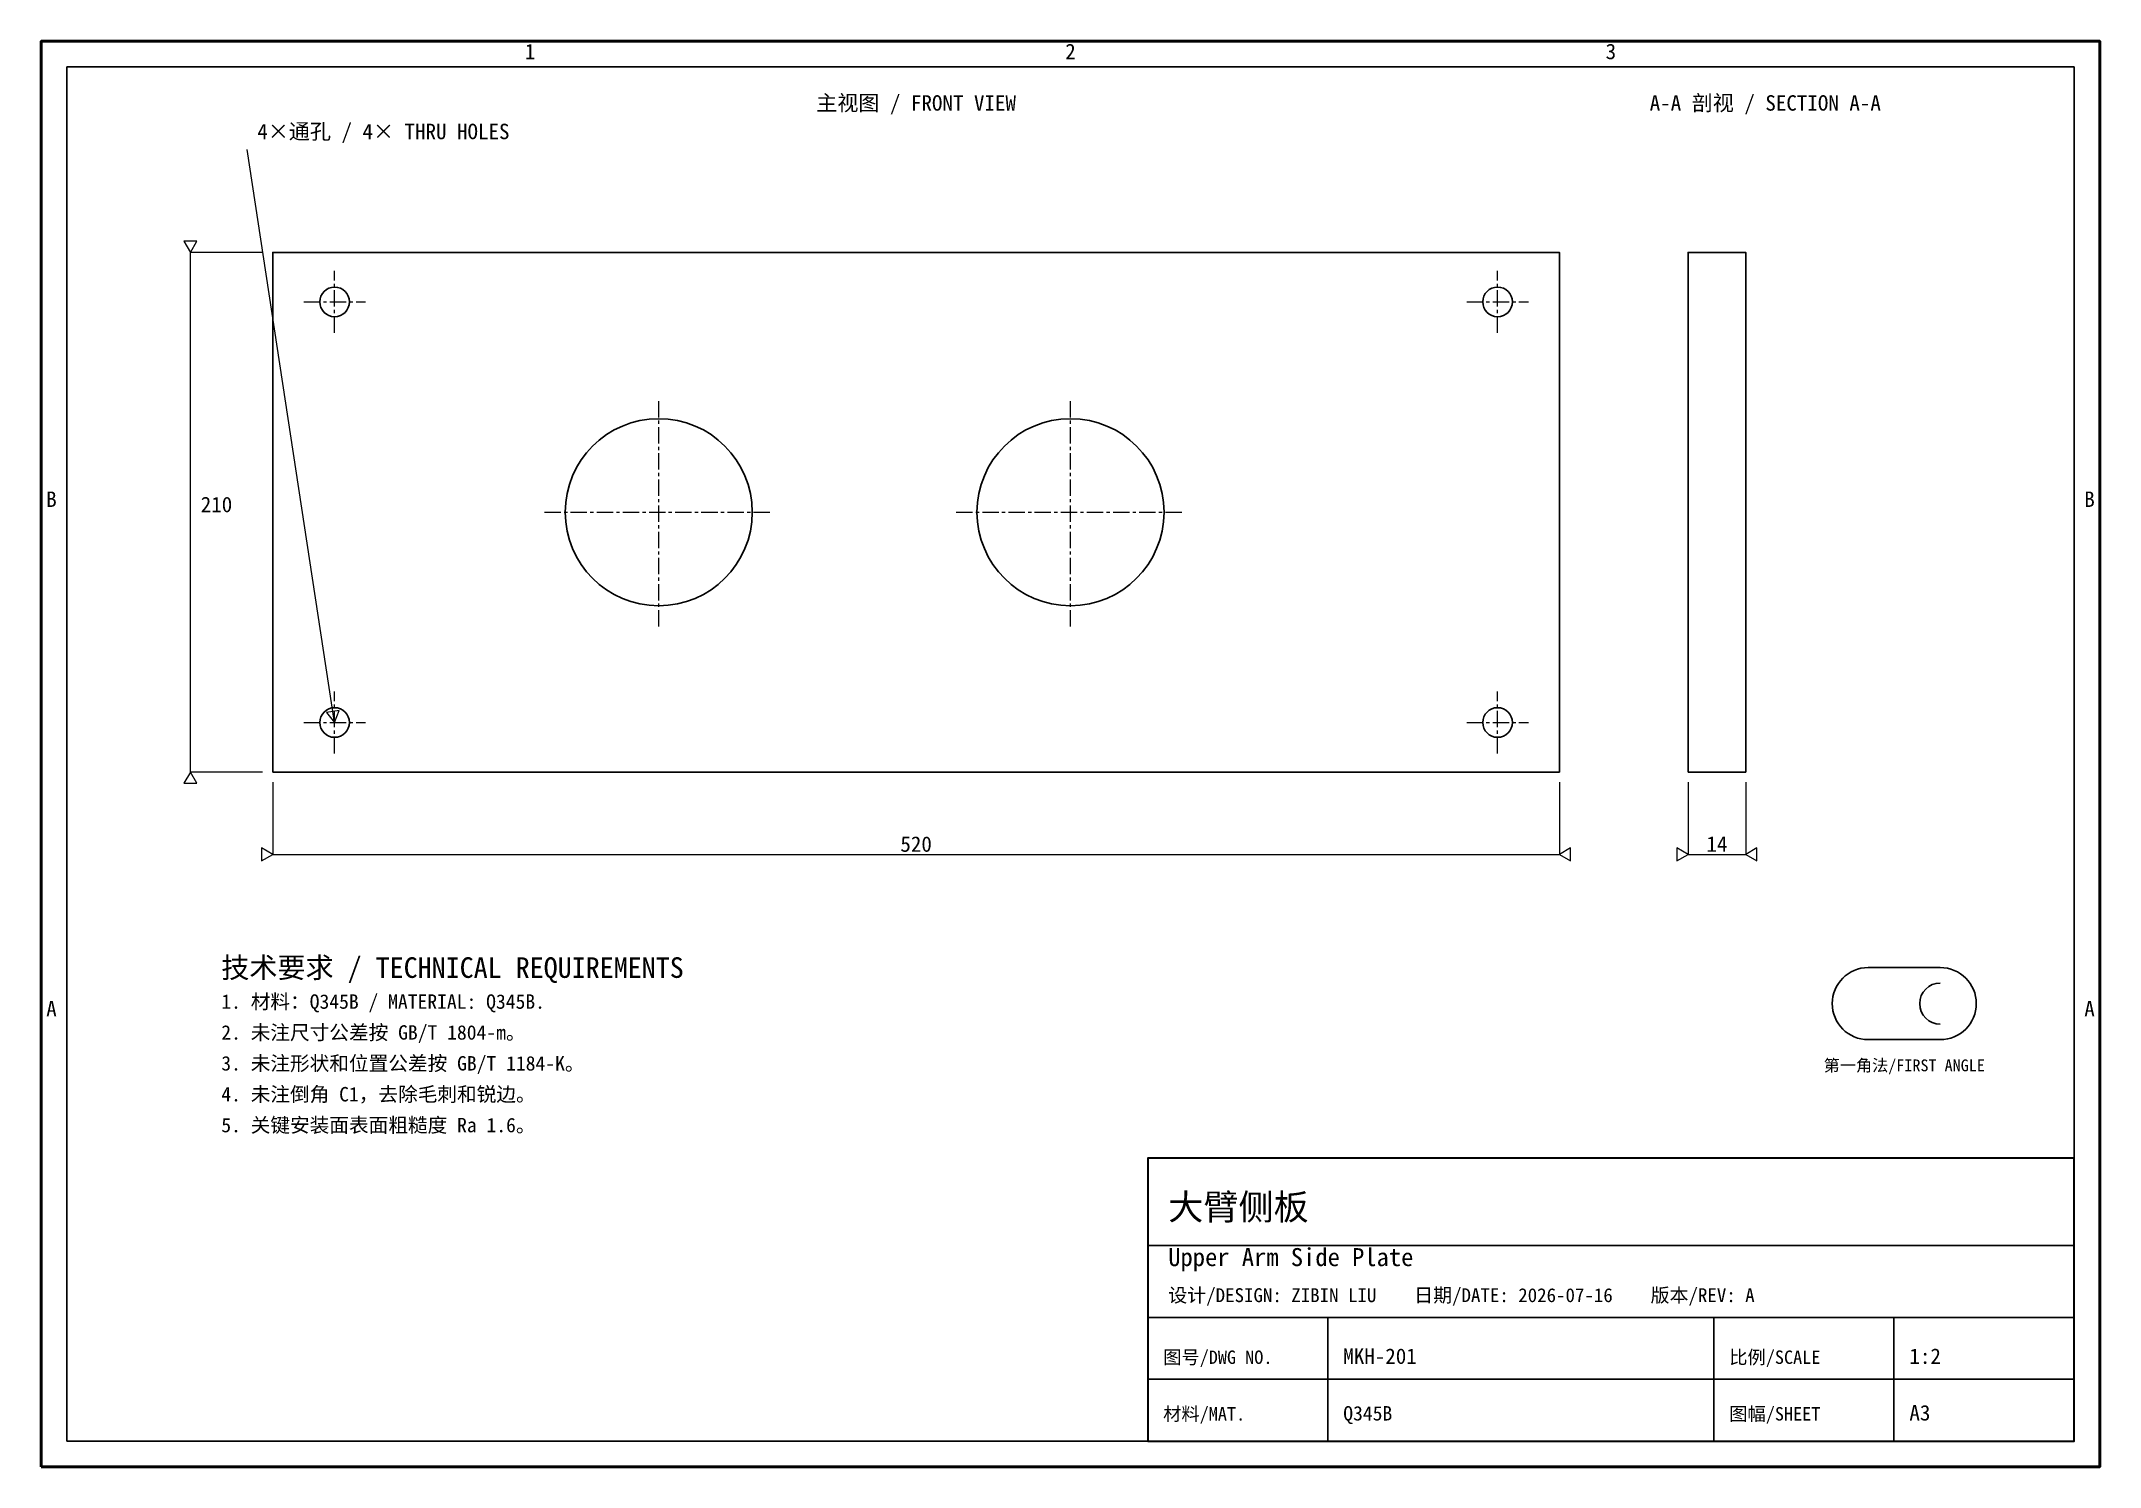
# Model space of a CAD drawing. Header units: millimetres. Extents: x 10 to 410, y 10 to 287.
import ezdxf
from ezdxf.enums import TextEntityAlignment as Align

# ---------------------------------------------------------------- set-up
doc = ezdxf.new("R2010")
doc.units = ezdxf.units.MM
doc.linetypes.add('CENTER', pattern=[5.08, 3.175, -0.635, 0.635, -0.635])
for name, color, linetype in [('BORDER', 7, 'CONTINUOUS'), ('CENTER', 1, 'CENTER'), ('DIM', 4, 'CONTINUOUS'), ('OBJECT', 7, 'CONTINUOUS'), ('TEXT', 7, 'CONTINUOUS')]:
    doc.layers.add(name, color=color, linetype=linetype)
doc.styles.add('CJK', font='simhei.ttf')

msp = doc.modelspace()

# ---------------------------------------------------------------- linework, layer by layer
at = {"layer": 'BORDER', "lineweight": 25}
for p, q in [((225, 53), (405, 53)), ((225, 39), (405, 39)), ((260, 15), (260, 39)), ((335, 15), (335, 39)), ((370, 15), (370, 39)), ((225, 27), (405, 27))]:
    msp.add_line(p, q, dxfattribs=at)
at = {"layer": 'BORDER', "lineweight": 50}
msp.add_lwpolyline([(10, 10), (410, 10), (410, 287), (10, 287)], close=True, dxfattribs=at)
at = {"layer": 'BORDER', "lineweight": 25}
msp.add_lwpolyline([(15, 15), (405, 15), (405, 282), (15, 282)], close=True, dxfattribs=at)
at = {"layer": 'BORDER', "lineweight": 35}
msp.add_lwpolyline([(225, 15), (405, 15), (405, 70), (225, 70)], close=True, dxfattribs=at)
at = {"layer": 'CENTER', "lineweight": 18}
for p, q in [((67.02, 230.35), (67.02, 242.35)), ((292.98, 230.35), (292.98, 242.35)), ((61.02, 236.35), (73.02, 236.35)), ((286.98, 236.35), (298.98, 236.35)), ((130, 173.27), (130, 217.69)), ((210, 173.27), (210, 217.69)), ((107.79, 195.48), (152.21, 195.48)), ((187.79, 195.48), (232.21, 195.48)), ((67.02, 148.62), (67.02, 160.62)), ((292.98, 148.62), (292.98, 160.62)), ((61.02, 154.62), (73.02, 154.62)), ((286.98, 154.62), (298.98, 154.62))]:
    msp.add_line(p, q, dxfattribs=at)
at = {"layer": 'DIM', "lineweight": 18}
for p, q in [((67.02, 154.62), (50, 265.96)), ((53, 245.96), (39, 245.96)), ((39, 145), (39, 245.96)), ((53, 145), (39, 145)), ((55, 143), (55, 129)), ((305, 143), (305, 129)), ((330, 143), (330, 129)), ((341.2, 143), (341.2, 129)), ((55, 129), (305, 129)), ((330, 129), (341.2, 129))]:
    msp.add_line(p, q, dxfattribs=at)
for points in [[(39, 245.96), (40.25, 248.13), (37.75, 248.13)], [(67.02, 154.62), (67.93, 156.94), (65.46, 156.57)], [(39, 145), (37.75, 142.83), (40.25, 142.83)], [(55, 129), (52.83, 130.25), (52.83, 127.75)], [(305, 129), (307.17, 127.75), (307.17, 130.25)], [(330, 129), (327.83, 130.25), (327.83, 127.75)], [(341.2, 129), (343.37, 127.75), (343.37, 130.25)]]:
    msp.add_lwpolyline(points, close=True, dxfattribs=at)
at = {"layer": 'OBJECT', "lineweight": 25}
for points in [[(55, 145), (305, 145), (305, 245.96), (55, 245.96)], [(330, 145), (341.2, 145), (341.2, 245.96), (330, 245.96)]]:
    msp.add_lwpolyline(points, close=True, dxfattribs=at)
for centre, radius in [((67.02, 236.35), 2.88), ((292.98, 236.35), 2.88), ((130, 195.48), 18.17), ((210, 195.48), 18.17), ((67.02, 154.62), 2.88), ((292.98, 154.62), 2.88)]:
    msp.add_circle(centre, radius, dxfattribs=at)
at = {"layer": 'TEXT', "lineweight": 25}
for p, q in [((365, 107), (379, 107)), ((365, 93), (379, 93))]:
    msp.add_line(p, q, dxfattribs=at)
for centre, radius, start, end in [((365, 100), 7, 90, 270), ((379, 100), 4, 90, 270), ((379, 100), 7, -90, 90)]:
    msp.add_arc(centre, radius, start, end, dxfattribs=at)

# ---------------------------------------------------------------- texts
at = {"layer": 'DIM', "style": 'CJK'}
for s, p in [('4×通孔 / 4× THRU HOLES', (52, 267.96)), ('210', (41, 195.48))]:
    msp.add_text(s, height=3, dxfattribs=at).set_placement(p)
for s, p in [('520', (180, 131)), ('14', (335.6, 131))]:
    msp.add_text(s, height=3, dxfattribs=at).set_placement(p, align=Align.MIDDLE_CENTER)
at = {"layer": 'TEXT', "style": 'CJK'}
for s, height, p in [('1', 3, (105, 285)), ('2', 3, (210, 285)), ('3', 3, (315, 285)), ('主视图 / FRONT VIEW', 3, (180, 275)), ('A-A 剖视 / SECTION A-A', 3, (345, 275)), ('B', 3, (12, 198)), ('B', 3, (408, 198)), ('A', 3, (12, 99)), ('A', 3, (408, 99)), ('第一角法/FIRST ANGLE', 2.3, (372, 88))]:
    msp.add_text(s, height=height, dxfattribs=at).set_placement(p, align=Align.MIDDLE_CENTER)
for s, height, p in [('技术要求 / TECHNICAL REQUIREMENTS', 4, (45, 105)), ('1. 材料：Q345B / MATERIAL: Q345B.', 2.8, (45, 99)), ('2. 未注尺寸公差按 GB/T 1804-m。', 2.8, (45, 93)), ('3. 未注形状和位置公差按 GB/T 1184-K。', 2.8, (45, 87)), ('4. 未注倒角 C1，去除毛刺和锐边。', 2.8, (45, 81)), ('5. 关键安装面表面粗糙度 Ra 1.6。', 2.8, (45, 75)), ('大臂侧板', 5, (229, 58)), ('Upper Arm Side Plate', 3.5, (229, 49)), ('设计/DESIGN: ZIBIN LIU    日期/DATE: 2026-07-16    版本/REV: A', 2.7, (229, 42)), ('图号/DWG NO.', 2.6, (228, 30)), ('MKH-201', 3, (263, 30)), ('比例/SCALE', 2.6, (338, 30)), ('1:2', 3, (373, 30)), ('材料/MAT.', 2.6, (228, 19)), ('Q345B', 2.8, (263, 19)), ('图幅/SHEET', 2.6, (338, 19)), ('A3', 3, (373, 19))]:
    msp.add_text(s, height=height, dxfattribs=at).set_placement(p)

doc.saveas('drawing.dxf')
